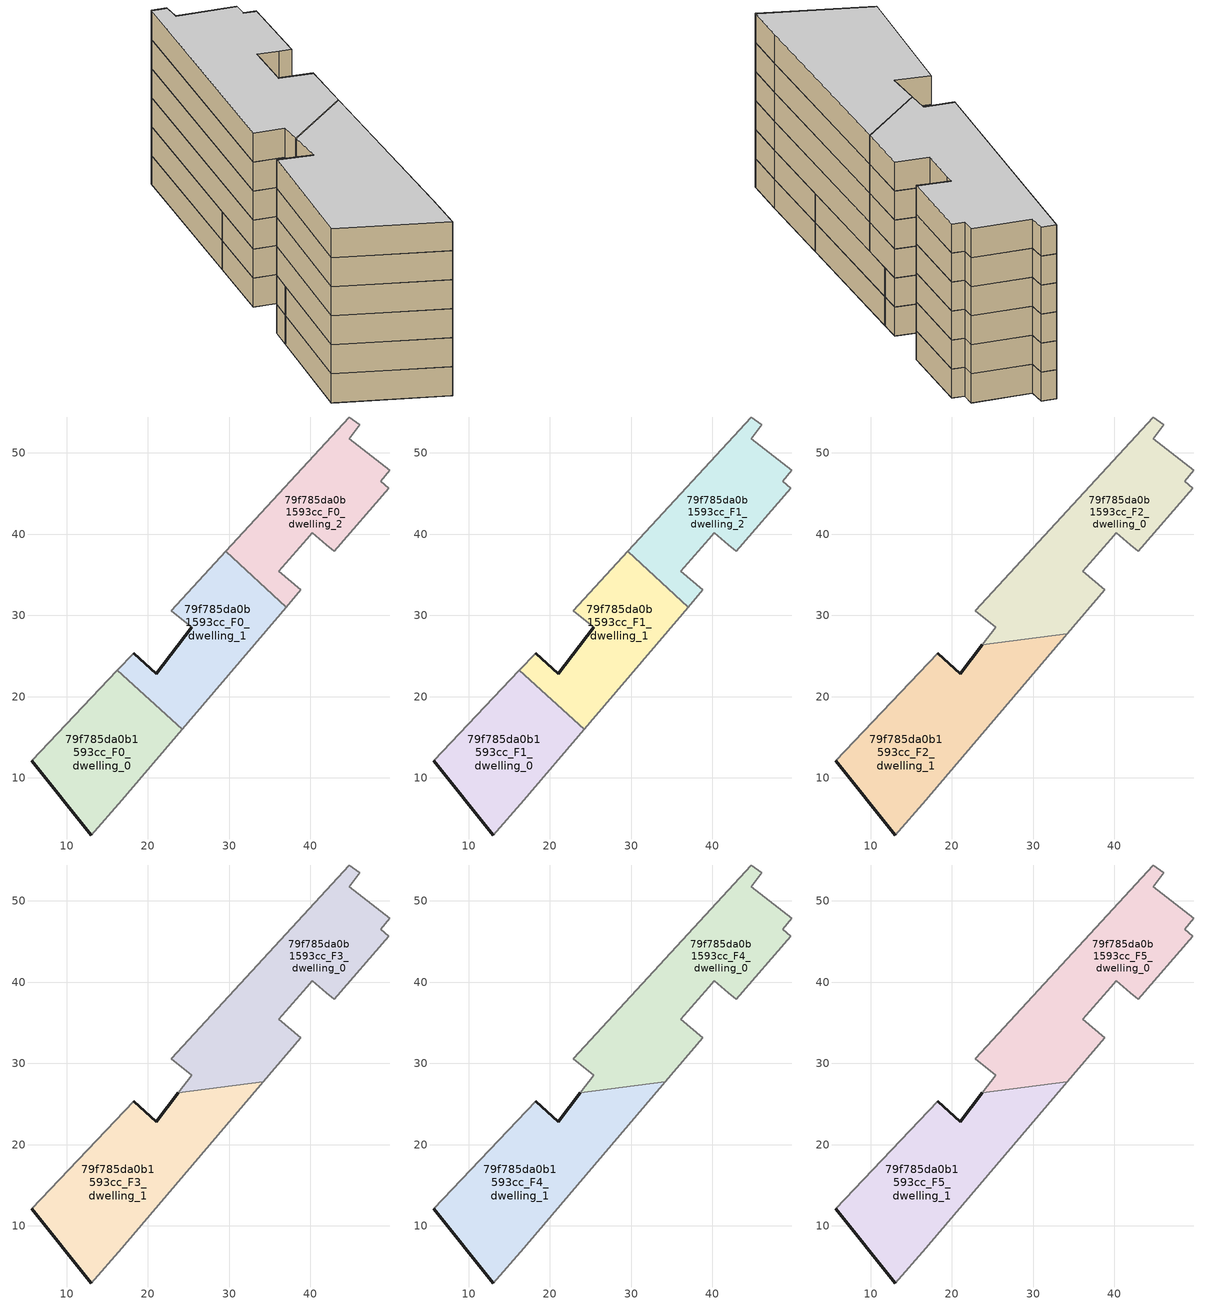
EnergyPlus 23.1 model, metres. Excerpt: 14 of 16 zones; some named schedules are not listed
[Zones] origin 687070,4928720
79f785da0b1593cc_F0_dwelling_0
 floor ground (EU_floor_Construction): 16.77,7.22 24.21,15.96 16.26,23.27 5.67,12.12 13.04,2.96 z0
 wall outside (EU_wall_Construction): 13.04,2.96 5.67,12.12 z0:3
 wall adiabatic (EU_wall_Construction): 24.21,15.96 16.77,7.22 13.04,2.96 / 5.67,12.12 16.26,23.27 z0:3
 wall to 79f785da0b1593cc_F0_dwelling_1 (EU_wall_Construction): 16.26,23.27 24.21,15.96 z0:3
79f785da0b1593cc_F0_dwelling_1
 floor ground (EU_floor_Construction): 24.21,15.96 37.04,31.02 29.58,37.89 22.85,30.59 25.39,28.57 21.04,22.84 18.24,25.35 16.26,23.27 z0
 wall outside (EU_wall_Construction): 18.24,25.35 21.04,22.84 25.39,28.57 z0:3
 wall adiabatic (EU_wall_Construction): 25.39,28.57 22.85,30.59 29.58,37.89 / 37.04,31.02 24.21,15.96 / 16.26,23.27 18.24,25.35 z0:3
 wall to 79f785da0b1593cc_F0_dwelling_2 (EU_wall_Construction): 29.58,37.89 37.04,31.02 z0:3
79f785da0b1593cc_F0_dwelling_2
 floor ground (EU_floor_Construction): 42.96,37.87 49.67,45.65 48.69,46.51 49.81,47.88 44.77,51.74 46.08,53.46 44.81,54.43 29.58,37.89 37.04,31.02 38.85,33.15 36.13,35.46 39.53,39.36 40.24,40.18 41.94,38.7 z0
 wall adiabatic (EU_wall_Construction): 29.58,37.89 44.81,54.43 46.08,53.46 44.77,51.74 49.81,47.88 48.69,46.51 49.67,45.65 42.96,37.87 41.94,38.7 40.24,40.18 39.53,39.36 36.13,35.46 38.85,33.15 37.04,31.02 z0:3
79f785da0b1593cc_F1_dwelling_0
 floor to 79f785da0b1593cc_F0_dwelling_0 (EU_floor_Construction): 16.77,7.22 24.21,15.96 16.26,23.27 5.67,12.12 13.04,2.96 z3
 wall outside (EU_wall_Construction): 13.04,2.96 5.67,12.12 z3:6
 wall adiabatic (EU_wall_Construction): 24.21,15.96 16.77,7.22 13.04,2.96 / 5.67,12.12 16.26,23.27 z3:6
 wall to 79f785da0b1593cc_F1_dwelling_1 (EU_wall_Construction): 16.26,23.27 24.21,15.96 z3:6
79f785da0b1593cc_F1_dwelling_1
 floor to 79f785da0b1593cc_F0_dwelling_1 (EU_floor_Construction): 24.21,15.96 37.04,31.02 29.58,37.89 22.85,30.59 25.39,28.57 21.04,22.84 18.24,25.35 16.26,23.27 z3
 wall outside (EU_wall_Construction): 18.24,25.35 21.04,22.84 25.39,28.57 z3:6
 wall adiabatic (EU_wall_Construction): 25.39,28.57 22.85,30.59 29.58,37.89 / 37.04,31.02 24.21,15.96 / 16.26,23.27 18.24,25.35 z3:6
 wall to 79f785da0b1593cc_F1_dwelling_2 (EU_wall_Construction): 29.58,37.89 37.04,31.02 z3:6
79f785da0b1593cc_F1_dwelling_2
 floor to 79f785da0b1593cc_F0_dwelling_2 (EU_floor_Construction): 42.96,37.87 49.67,45.65 48.69,46.51 49.81,47.88 44.77,51.74 46.08,53.46 44.81,54.43 29.58,37.89 37.04,31.02 38.85,33.15 36.13,35.46 39.53,39.36 40.24,40.18 41.94,38.7 z3
 wall adiabatic (EU_wall_Construction): 29.58,37.89 44.81,54.43 46.08,53.46 44.77,51.74 49.81,47.88 48.69,46.51 49.67,45.65 42.96,37.87 41.94,38.7 40.24,40.18 39.53,39.36 36.13,35.46 38.85,33.15 37.04,31.02 z3:6
79f785da0b1593cc_F2_dwelling_0
 floor to 79f785da0b1593cc_F1_dwelling_1 (EU_floor_Construction): 34.23,27.73 37.04,31.02 29.58,37.89 22.85,30.59 25.39,28.57 23.75,26.4 z6
 floor to 79f785da0b1593cc_F1_dwelling_2 (EU_floor_Construction): 42.96,37.87 49.67,45.65 48.69,46.51 49.81,47.88 44.77,51.74 46.08,53.46 44.81,54.43 29.58,37.89 37.04,31.02 38.85,33.15 36.13,35.46 39.53,39.36 40.24,40.18 41.94,38.7 z6
 wall adiabatic (EU_wall_Construction): 23.75,26.4 25.39,28.57 22.85,30.59 44.81,54.43 46.08,53.46 44.77,51.74 49.81,47.88 48.69,46.51 49.67,45.65 42.96,37.87 41.94,38.7 40.24,40.18 39.53,39.36 36.13,35.46 38.85,33.15 34.23,27.73 z6:9
 wall to 79f785da0b1593cc_F2_dwelling_1 (EU_wall_Construction): 34.23,27.73 23.75,26.4 z6:9
79f785da0b1593cc_F2_dwelling_1
 floor to 79f785da0b1593cc_F1_dwelling_0 (EU_floor_Construction): 16.77,7.22 24.21,15.96 16.26,23.27 5.67,12.12 13.04,2.96 z6
 floor to 79f785da0b1593cc_F1_dwelling_1 (EU_floor_Construction): 24.21,15.96 34.23,27.73 23.75,26.4 21.04,22.84 18.24,25.35 16.26,23.27 z6
 wall outside (EU_wall_Construction): 18.24,25.35 21.04,22.84 23.75,26.4 / 13.04,2.96 5.67,12.12 z6:9
 wall adiabatic (EU_wall_Construction): 5.67,12.12 18.24,25.35 / 34.23,27.73 16.77,7.22 13.04,2.96 z6:9
79f785da0b1593cc_F3_dwelling_0
 floor to 79f785da0b1593cc_F2_dwelling_0 (EU_floor_Construction): 38.85,33.15 36.13,35.46 39.53,39.36 40.24,40.18 41.94,38.7 42.96,37.87 49.67,45.65 48.69,46.51 49.81,47.88 44.77,51.74 46.08,53.46 44.81,54.43 22.85,30.59 25.39,28.57 23.75,26.4 34.23,27.73 z9
 wall adiabatic (EU_wall_Construction): 23.75,26.4 25.39,28.57 22.85,30.59 44.81,54.43 46.08,53.46 44.77,51.74 49.81,47.88 48.69,46.51 49.67,45.65 42.96,37.87 41.94,38.7 40.24,40.18 39.53,39.36 36.13,35.46 38.85,33.15 34.23,27.73 z9:12
 wall to 79f785da0b1593cc_F3_dwelling_1 (EU_wall_Construction): 34.23,27.73 23.75,26.4 z9:12
79f785da0b1593cc_F3_dwelling_1
 floor to 79f785da0b1593cc_F2_dwelling_1 (EU_floor_Construction): 16.77,7.22 34.23,27.73 23.75,26.4 21.04,22.84 18.24,25.35 5.67,12.12 13.04,2.96 z9
 wall outside (EU_wall_Construction): 18.24,25.35 21.04,22.84 23.75,26.4 / 13.04,2.96 5.67,12.12 z9:12
 wall adiabatic (EU_wall_Construction): 5.67,12.12 18.24,25.35 / 34.23,27.73 16.77,7.22 13.04,2.96 z9:12
79f785da0b1593cc_F4_dwelling_0
 floor to 79f785da0b1593cc_F3_dwelling_0 (EU_floor_Construction): 38.85,33.15 36.13,35.46 39.53,39.36 40.24,40.18 41.94,38.7 42.96,37.87 49.67,45.65 48.69,46.51 49.81,47.88 44.77,51.74 46.08,53.46 44.81,54.43 22.85,30.59 25.39,28.57 23.75,26.4 34.23,27.73 z12
 wall adiabatic (EU_wall_Construction): 23.75,26.4 25.39,28.57 22.85,30.59 44.81,54.43 46.08,53.46 44.77,51.74 49.81,47.88 48.69,46.51 49.67,45.65 42.96,37.87 41.94,38.7 40.24,40.18 39.53,39.36 36.13,35.46 38.85,33.15 34.23,27.73 z12:15
 wall to 79f785da0b1593cc_F4_dwelling_1 (EU_wall_Construction): 34.23,27.73 23.75,26.4 z12:15
79f785da0b1593cc_F4_dwelling_1
 floor to 79f785da0b1593cc_F3_dwelling_1 (EU_floor_Construction): 16.77,7.22 34.23,27.73 23.75,26.4 21.04,22.84 18.24,25.35 5.67,12.12 13.04,2.96 z12
 wall outside (EU_wall_Construction): 18.24,25.35 21.04,22.84 23.75,26.4 / 13.04,2.96 5.67,12.12 z12:15
 wall adiabatic (EU_wall_Construction): 5.67,12.12 18.24,25.35 / 34.23,27.73 16.77,7.22 13.04,2.96 z12:15
79f785da0b1593cc_F5_dwelling_0
 floor to 79f785da0b1593cc_F4_dwelling_0 (EU_floor_Construction): 38.85,33.15 36.13,35.46 39.53,39.36 40.24,40.18 41.94,38.7 42.96,37.87 49.67,45.65 48.69,46.51 49.81,47.88 44.77,51.74 46.08,53.46 44.81,54.43 22.85,30.59 25.39,28.57 23.75,26.4 34.23,27.73 z15
 wall adiabatic (EU_wall_Construction): 23.75,26.4 25.39,28.57 22.85,30.59 44.81,54.43 46.08,53.46 44.77,51.74 49.81,47.88 48.69,46.51 49.67,45.65 42.96,37.87 41.94,38.7 40.24,40.18 39.53,39.36 36.13,35.46 38.85,33.15 34.23,27.73 z15:18
 wall to 79f785da0b1593cc_F5_dwelling_1 (EU_wall_Construction): 34.23,27.73 23.75,26.4 z15:18
 ceiling to 79f785da0b1593cc_F6_dwelling_0 (EU_floor_Construction): 46.08,53.46 44.77,51.74 49.81,47.88 48.69,46.51 49.67,45.65 42.96,37.87 41.94,38.7 40.24,40.18 39.53,39.36 36.13,35.46 38.85,33.15 34.23,27.73 23.75,26.4 25.39,28.57 22.85,30.59 44.81,54.43 z18
79f785da0b1593cc_F5_dwelling_1
 floor to 79f785da0b1593cc_F4_dwelling_1 (EU_floor_Construction): 16.77,7.22 34.23,27.73 23.75,26.4 21.04,22.84 18.24,25.35 5.67,12.12 13.04,2.96 z15
 wall outside (EU_wall_Construction): 18.24,25.35 21.04,22.84 23.75,26.4 / 13.04,2.96 5.67,12.12 z15:18
 wall adiabatic (EU_wall_Construction): 5.67,12.12 18.24,25.35 / 34.23,27.73 16.77,7.22 13.04,2.96 z15:18
 ceiling to 79f785da0b1593cc_F6_dwelling_1 (EU_floor_Construction): 34.23,27.73 16.77,7.22 13.04,2.96 5.67,12.12 18.24,25.35 21.04,22.84 23.75,26.4 z18
[Building]
EU S2 Campaign: North Axis=0; Terrain=City; Solar Distribution=FullExterior
[Site:Location]
Bologna: Latitude=44.5; Longitude=11.25; Time Zone=1; Elevation=37
[SizingPeriod:WeatherFileDays]
AnnualSizingPeriod: Begin Month=1; Begin Day of Month=1; End Month=12; End Day of Month=31; Day of Week for Start Day=Monday; Use Weather File Daylight Saving Period=No; Use Weather File Rain and Snow Indicators=No
[MATERIAL]
EU_InternalMass_Material: Roughness=MediumRough; Thickness=0.1; Conductivity=1; Density=1800; Specific Heat=900; Thermal Absorptance=0.9; Solar Absorptance=0.7; Visible Absorptance=0.7
[MATERIAL:NOMASS] Roughness=MediumRough; Thermal Absorptance=0.9; Solar Absorptance=0.7; Visible Absorptance=0.7
Name | Thermal Resistance
EU_wall_NoMass | 0.905828
EU_floor_NoMass | 0.67114
[CONSTRUCTION]
EU_wall_Construction: EU_wall_NoMass
EU_floor_Construction: EU_floor_NoMass
EU_InternalMass_Construction: EU_InternalMass_Material
[ZONE] Type=1; Multiplier=1; Ceiling Height=autocalculate; Floor Area=autocalculate; Part of Total Floor Area=Yes
Name | Volume
79f785da0b1593cc_F0_dwelling_0; 79f785da0b1593cc_F0_dwelling_2; 79f785da0b1593cc_F1_dwelling_2 | 547.4
79f785da0b1593cc_F1_dwelling_0 | 547.399
79f785da0b1593cc_F2_dwelling_0 | 821.078
79f785da0b1593cc_F3_dwelling_0; 79f785da0b1593cc_F4_dwelling_0; 79f785da0b1593cc_F5_dwelling_0 | 821.083
79f785da0b1593cc_F0_dwelling_1; 79f785da0b1593cc_F1_dwelling_1 | 547.389
79f785da0b1593cc_F2_dwelling_1; 79f785da0b1593cc_F3_dwelling_1; 79f785da0b1593cc_F4_dwelling_1; 79f785da0b1593cc_F5_dwelling_1 | 821.086
[INTERNALMASS] Construction=EU_InternalMass_Construction
Name | Zone or ZoneList | Surface Area
79f785da0b1593cc_F0_dwelling_0_EU_InternalMass | 79f785da0b1593cc_F0_dwelling_0 | 182.467
79f785da0b1593cc_F0_dwelling_1_EU_InternalMass | 79f785da0b1593cc_F0_dwelling_1 | 182.463
79f785da0b1593cc_F0_dwelling_2_EU_InternalMass | 79f785da0b1593cc_F0_dwelling_2 | 182.467
79f785da0b1593cc_F1_dwelling_0_EU_InternalMass | 79f785da0b1593cc_F1_dwelling_0 | 182.467
79f785da0b1593cc_F1_dwelling_1_EU_InternalMass | 79f785da0b1593cc_F1_dwelling_1 | 182.463
79f785da0b1593cc_F1_dwelling_2_EU_InternalMass | 79f785da0b1593cc_F1_dwelling_2 | 182.467
79f785da0b1593cc_F2_dwelling_0_EU_InternalMass | 79f785da0b1593cc_F2_dwelling_0 | 273.694
79f785da0b1593cc_F2_dwelling_1_EU_InternalMass | 79f785da0b1593cc_F2_dwelling_1 | 273.695
79f785da0b1593cc_F3_dwelling_0_EU_InternalMass | 79f785da0b1593cc_F3_dwelling_0 | 273.694
79f785da0b1593cc_F3_dwelling_1_EU_InternalMass | 79f785da0b1593cc_F3_dwelling_1 | 273.695
79f785da0b1593cc_F4_dwelling_0_EU_InternalMass | 79f785da0b1593cc_F4_dwelling_0 | 273.694
79f785da0b1593cc_F4_dwelling_1_EU_InternalMass | 79f785da0b1593cc_F4_dwelling_1 | 273.695
79f785da0b1593cc_F5_dwelling_0_EU_InternalMass | 79f785da0b1593cc_F5_dwelling_0 | 273.694
79f785da0b1593cc_F5_dwelling_1_EU_InternalMass | 79f785da0b1593cc_F5_dwelling_1 | 273.695
[OTHEREQUIPMENT] Fuel Type=Electricity; Design Level Calculation Method=Watts/Area; Power per Zone Floor Area=1; Fraction Latent=0; Fraction Radiant=0; Fraction Lost=0; Carbon Dioxide Generation Rate=0; EndUse Subcategory=EU_Step8_InternalGains
Name | Zone or ZoneList or Space or SpaceList | Schedule
EU_Step8_InternalGain_79f785da0b1593cc_F0_dwelling_0_f000 | 79f785da0b1593cc_F0_dwelling_0 | EU_Step8_GainSchedule_79f785da0b1593cc_F0_dwelling_0_f000
EU_Step8_InternalGain_79f785da0b1593cc_F0_dwelling_1_f000 | 79f785da0b1593cc_F0_dwelling_1 | EU_Step8_GainSchedule_79f785da0b1593cc_F0_dwelling_1_f000
EU_Step8_InternalGain_79f785da0b1593cc_F0_dwelling_2_f000 | 79f785da0b1593cc_F0_dwelling_2 | EU_Step8_GainSchedule_79f785da0b1593cc_F0_dwelling_2_f000
EU_Step8_InternalGain_79f785da0b1593cc_F1_dwelling_0_f000 | 79f785da0b1593cc_F1_dwelling_0 | EU_Step8_GainSchedule_79f785da0b1593cc_F1_dwelling_0_f000
EU_Step8_InternalGain_79f785da0b1593cc_F1_dwelling_1_f000 | 79f785da0b1593cc_F1_dwelling_1 | EU_Step8_GainSchedule_79f785da0b1593cc_F1_dwelling_1_f000
EU_Step8_InternalGain_79f785da0b1593cc_F1_dwelling_2_f000 | 79f785da0b1593cc_F1_dwelling_2 | EU_Step8_GainSchedule_79f785da0b1593cc_F1_dwelling_2_f000
EU_Step8_InternalGain_79f785da0b1593cc_F2_dwelling_0_f000 | 79f785da0b1593cc_F2_dwelling_0 | EU_Step8_GainSchedule_79f785da0b1593cc_F2_dwelling_0_f000
EU_Step8_InternalGain_79f785da0b1593cc_F2_dwelling_1_f000 | 79f785da0b1593cc_F2_dwelling_1 | EU_Step8_GainSchedule_79f785da0b1593cc_F2_dwelling_1_f000
EU_Step8_InternalGain_79f785da0b1593cc_F3_dwelling_0_f000 | 79f785da0b1593cc_F3_dwelling_0 | EU_Step8_GainSchedule_79f785da0b1593cc_F3_dwelling_0_f000
EU_Step8_InternalGain_79f785da0b1593cc_F3_dwelling_1_f000 | 79f785da0b1593cc_F3_dwelling_1 | EU_Step8_GainSchedule_79f785da0b1593cc_F3_dwelling_1_f000
EU_Step8_InternalGain_79f785da0b1593cc_F4_dwelling_0_f000 | 79f785da0b1593cc_F4_dwelling_0 | EU_Step8_GainSchedule_79f785da0b1593cc_F4_dwelling_0_f000
EU_Step8_InternalGain_79f785da0b1593cc_F4_dwelling_1_f000 | 79f785da0b1593cc_F4_dwelling_1 | EU_Step8_GainSchedule_79f785da0b1593cc_F4_dwelling_1_f000
EU_Step8_InternalGain_79f785da0b1593cc_F5_dwelling_0_f000 | 79f785da0b1593cc_F5_dwelling_0 | EU_Step8_GainSchedule_79f785da0b1593cc_F5_dwelling_0_f000
EU_Step8_InternalGain_79f785da0b1593cc_F5_dwelling_1_f000 | 79f785da0b1593cc_F5_dwelling_1 | EU_Step8_GainSchedule_79f785da0b1593cc_F5_dwelling_1_f000
[ZONEVENTILATION:DESIGNFLOWRATE] Schedule=EU_AlwaysOn; Design Flow Rate Calculation Method=AirChanges/Hour; Air Changes per Hour=0.73129; Ventilation Type=Natural; Fan Pressure Rise=0; Fan Total Efficiency=1; Constant Term Coefficient=1; Temperature Term Coefficient=0; Velocity Term Coefficient=0; Velocity Squared Term Coefficient=0; Minimum Indoor Temperature=-100; Maximum Indoor Temperature=100; Delta Temperature=-100; Minimum Outdoor Temperature=-100; Maximum Outdoor Temperature=100; Maximum Wind Speed=40
Name | Zone or ZoneList or Space or SpaceList
EU_ConstantAir_79f785da0b1593cc_F0_dwelling_0 | 79f785da0b1593cc_F0_dwelling_0
EU_ConstantAir_79f785da0b1593cc_F0_dwelling_1 | 79f785da0b1593cc_F0_dwelling_1
EU_ConstantAir_79f785da0b1593cc_F0_dwelling_2 | 79f785da0b1593cc_F0_dwelling_2
EU_ConstantAir_79f785da0b1593cc_F1_dwelling_0 | 79f785da0b1593cc_F1_dwelling_0
EU_ConstantAir_79f785da0b1593cc_F1_dwelling_1 | 79f785da0b1593cc_F1_dwelling_1
EU_ConstantAir_79f785da0b1593cc_F1_dwelling_2 | 79f785da0b1593cc_F1_dwelling_2
EU_ConstantAir_79f785da0b1593cc_F2_dwelling_0 | 79f785da0b1593cc_F2_dwelling_0
EU_ConstantAir_79f785da0b1593cc_F2_dwelling_1 | 79f785da0b1593cc_F2_dwelling_1
EU_ConstantAir_79f785da0b1593cc_F3_dwelling_0 | 79f785da0b1593cc_F3_dwelling_0
EU_ConstantAir_79f785da0b1593cc_F3_dwelling_1 | 79f785da0b1593cc_F3_dwelling_1
EU_ConstantAir_79f785da0b1593cc_F4_dwelling_0 | 79f785da0b1593cc_F4_dwelling_0
EU_ConstantAir_79f785da0b1593cc_F4_dwelling_1 | 79f785da0b1593cc_F4_dwelling_1
EU_ConstantAir_79f785da0b1593cc_F5_dwelling_0 | 79f785da0b1593cc_F5_dwelling_0
EU_ConstantAir_79f785da0b1593cc_F5_dwelling_1 | 79f785da0b1593cc_F5_dwelling_1
[HVACTEMPLATE:THERMOSTAT] Constant Heating Setpoint=20; Constant Cooling Setpoint=50
EU_HeatOnly_79f785da0b1593cc_F0_dwelling_0; EU_HeatOnly_79f785da0b1593cc_F0_dwelling_1; EU_HeatOnly_79f785da0b1593cc_F0_dwelling_2; EU_HeatOnly_79f785da0b1593cc_F1_dwelling_0; EU_HeatOnly_79f785da0b1593cc_F1_dwelling_1; EU_HeatOnly_79f785da0b1593cc_F1_dwelling_2; EU_HeatOnly_79f785da0b1593cc_F2_dwelling_0; EU_HeatOnly_79f785da0b1593cc_F2_dwelling_1; EU_HeatOnly_79f785da0b1593cc_F3_dwelling_0; EU_HeatOnly_79f785da0b1593cc_F3_dwelling_1; EU_HeatOnly_79f785da0b1593cc_F4_dwelling_0; EU_HeatOnly_79f785da0b1593cc_F4_dwelling_1; EU_HeatOnly_79f785da0b1593cc_F5_dwelling_0; EU_HeatOnly_79f785da0b1593cc_F5_dwelling_1; EU_HeatOnly_79f785da0b1593cc_F6_dwelling_0; EU_HeatOnly_79f785da0b1593cc_F6_dwelling_1
[HVACTEMPLATE:ZONE:IDEALLOADSAIRSYSTEM] System Availability Schedule=EU_AlwaysOn; Maximum Heating Supply Air Temperature=50; Minimum Cooling Supply Air Temperature=13; Maximum Heating Supply Air Humidity Ratio=0.0156; Minimum Cooling Supply Air Humidity Ratio=0.0077; Heating Limit=NoLimit; Cooling Limit=NoLimit; Heating Availability Schedule=EU_AlwaysOn; Cooling Availability Schedule=EU_CoolingOff; Dehumidification Control Type=ConstantSensibleHeatRatio; Cooling Sensible Heat Ratio=0.7; Dehumidification Setpoint=60; Humidification Control Type=None; Humidification Setpoint=30; Outdoor Air Method=None; Outdoor Air Flow Rate per Person=0.00944; Outdoor Air Flow Rate per Zone Floor Area=0; Outdoor Air Flow Rate per Zone=0; Demand Controlled Ventilation Type=None; Outdoor Air Economizer Type=NoEconomizer; Heat Recovery Type=None; Sensible Heat Recovery Effectiveness=0.7; Latent Heat Recovery Effectiveness=0.65
Name | Template Thermostat
79f785da0b1593cc_F0_dwelling_0 | EU_HeatOnly_79f785da0b1593cc_F0_dwelling_0
79f785da0b1593cc_F0_dwelling_1 | EU_HeatOnly_79f785da0b1593cc_F0_dwelling_1
79f785da0b1593cc_F0_dwelling_2 | EU_HeatOnly_79f785da0b1593cc_F0_dwelling_2
79f785da0b1593cc_F1_dwelling_0 | EU_HeatOnly_79f785da0b1593cc_F1_dwelling_0
79f785da0b1593cc_F1_dwelling_1 | EU_HeatOnly_79f785da0b1593cc_F1_dwelling_1
79f785da0b1593cc_F1_dwelling_2 | EU_HeatOnly_79f785da0b1593cc_F1_dwelling_2
79f785da0b1593cc_F2_dwelling_0 | EU_HeatOnly_79f785da0b1593cc_F2_dwelling_0
79f785da0b1593cc_F2_dwelling_1 | EU_HeatOnly_79f785da0b1593cc_F2_dwelling_1
79f785da0b1593cc_F3_dwelling_0 | EU_HeatOnly_79f785da0b1593cc_F3_dwelling_0
79f785da0b1593cc_F3_dwelling_1 | EU_HeatOnly_79f785da0b1593cc_F3_dwelling_1
79f785da0b1593cc_F4_dwelling_0 | EU_HeatOnly_79f785da0b1593cc_F4_dwelling_0
79f785da0b1593cc_F4_dwelling_1 | EU_HeatOnly_79f785da0b1593cc_F4_dwelling_1
79f785da0b1593cc_F5_dwelling_0 | EU_HeatOnly_79f785da0b1593cc_F5_dwelling_0
79f785da0b1593cc_F5_dwelling_1 | EU_HeatOnly_79f785da0b1593cc_F5_dwelling_1
